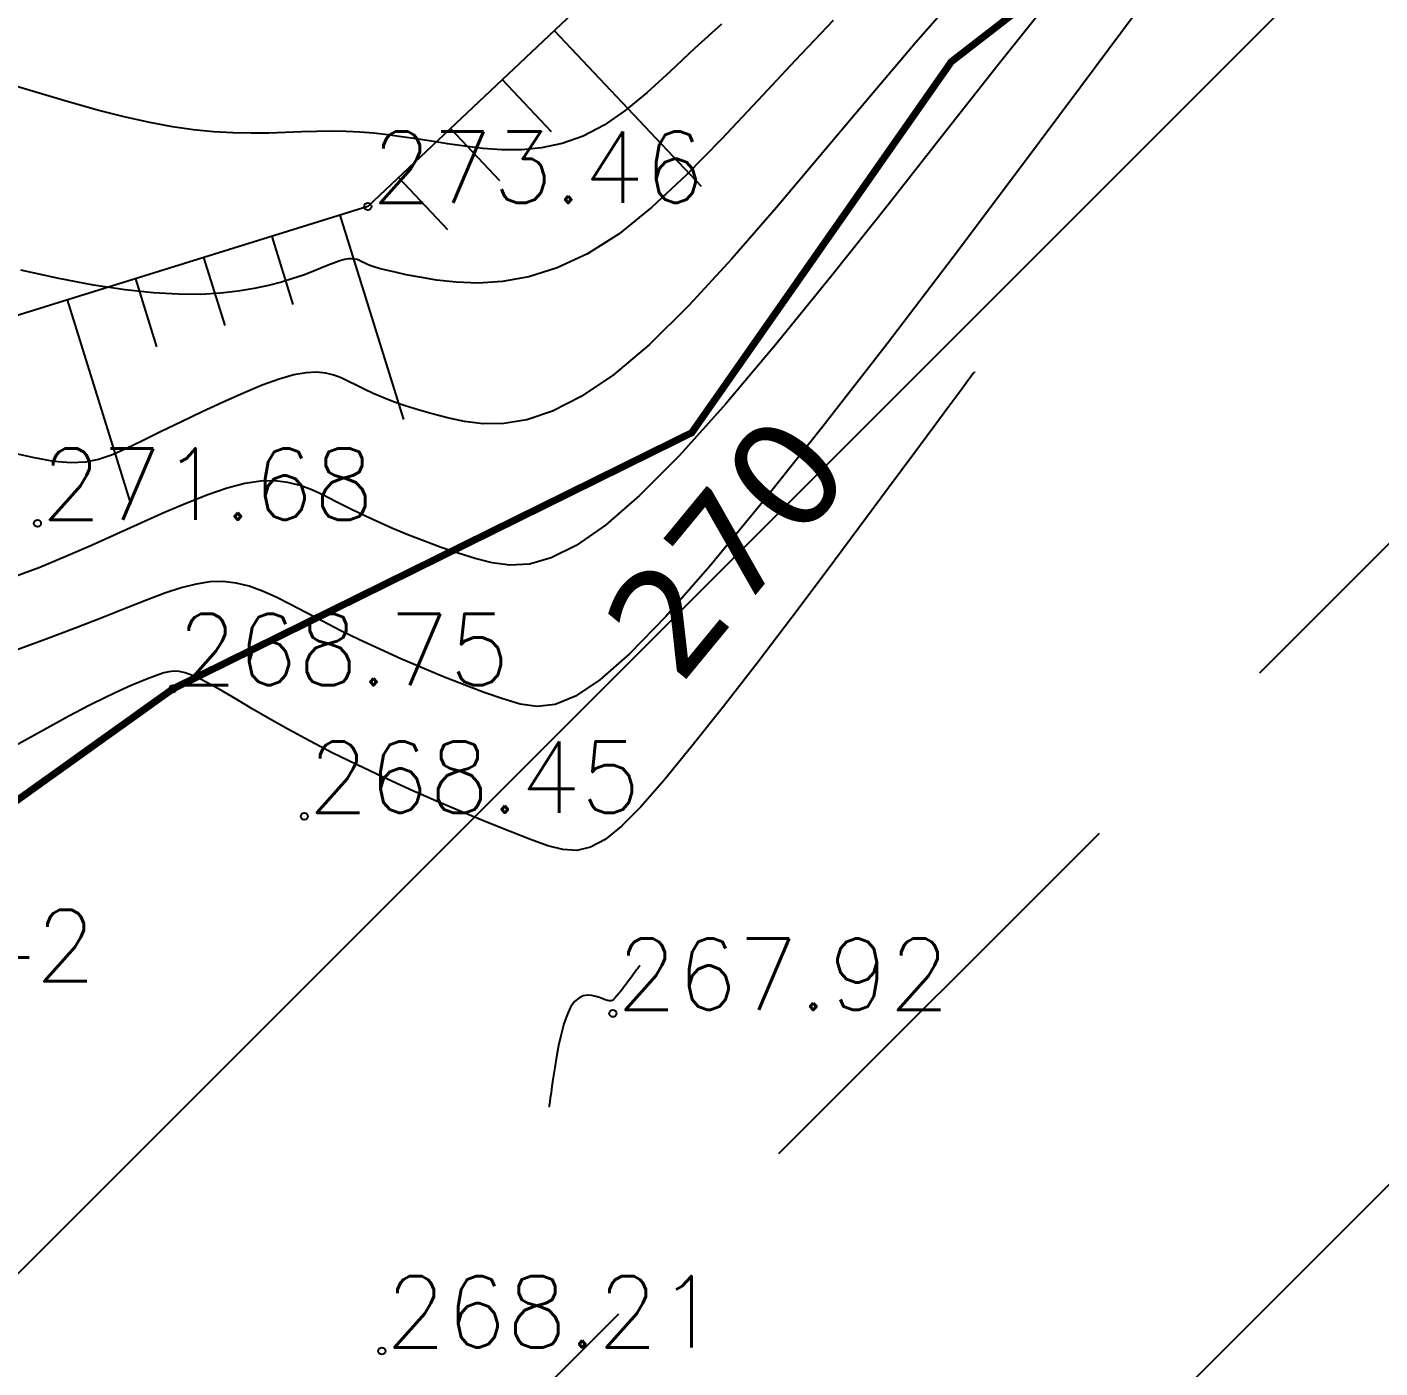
# Model space of a CAD drawing. Extents: x 524954 to 526204, y 9523489 to 9524010.
# Drawn here: x 525269.35 to 525288.3, y 9523700.06 to 9523718.84 of the extents above; entities that cross this region are included whole.
import ezdxf
from ezdxf.enums import TextEntityAlignment as Align

# ---------------------------------------------------------------- set-up
doc = ezdxf.new("R2010")
doc.units = 0
doc.header["$PDMODE"] = 33
doc.header["$PDSIZE"] = 0.1
doc.linetypes.add('ACAD_ISO12W100', pattern=[21, 12, -3, 0, -3, 0, -3])
for name, color, linetype in [('Bord Fleuve', 4, 'ACAD_ISO12W100'), ('CN_01_00', 3, 'Continuous'), ('CN_02_00', 4, 'Continuous'), ('CN_10_00', 1, 'Continuous'), ('Cotation Courbes de niveau', 7, 'Continuous'), ('Haut_Talus', 30, 'Continuous'), ('Talus', 2, 'Continuous'), ('TopoAlt', 3, 'Continuous'), ('TOPOJIS', 7, 'Continuous')]:
    doc.layers.add(name, color=color, linetype=linetype)
doc.styles.add('Simplex 1.0', font='Simplex.shx', dxfattribs={"width": 0.99, "height": 1})
doc.styles.add('Verdana 1.0', font='verdana.ttf', dxfattribs={"width": 0.99, "height": 1})

# ---------------------------------------------------------------- blocks, each defined once
blk = doc.blocks.new('TCPOINT M')
at = {"color": 0}
blk.add_point((0, 0), dxfattribs=at)
at = {"layer": 'TopoAlt', "style": 'Simplex 1.0', "width": 0.99}
blk.add_attdef('ALT', (0.15, 0.15), '', height=1, dxfattribs=at)

msp = doc.modelspace()

# ---------------------------------------------------------------- hatches: boundary and pattern name
at = {"layer": 'Bord Fleuve', "ltscale": 0.5}
h = msp.add_hatch(dxfattribs=at)
h.set_pattern_fill('ANSI33', color=256, scale=2, style=0)
h.paths.add_polyline_path([(525394.875, 9523547.688), (525386.855, 9523539.684), (525374.857, 9523528.592), (525359.402, 9523533.054), (525302.267, 9523541.753), (525253.226, 9523571.678), (525189.199, 9523592.989), (525146.601, 9523610.427), (525134.908, 9523628.389), (525130.258, 9523644.878), (525129.915, 9523646.053), (525134.923, 9523646.805), (525141.4, 9523651.378), (525145.39, 9523652.194), (525150.779, 9523654.113), (525153.673, 9523654.734), (525157.062, 9523656.215), (525170.428, 9523659.554), (525190.68, 9523663.166), (525195.533, 9523671.037), (525214.046, 9523677.393), (525226.978, 9523684.419), (525241.856, 9523699.409), (525259.549, 9523697.749), (525263.742, 9523702.788), (525265.599, 9523705.429), (525271.397, 9523709.575), (525278.663, 9523713.162), (525282.299, 9523718.359), (525286.813, 9523721.853), (525297.974, 9523715.602), (525305.783, 9523711.053), (525316.348, 9523705.233), (525323.457, 9523701.143), (525333.272, 9523695.625), (525364.282, 9523678.524), (525367.141, 9523669.609), (525369.992, 9523664.673), (525374.256, 9523657.439), (525374.878, 9523649.759), (525376.197, 9523640.514), (525378.821, 9523632.503), (525377.801, 9523621.191), (525377.159, 9523606.875), (525382.451, 9523599.216), (525388.758, 9523585.471), (525391.317, 9523567.355), (525392.74, 9523563.589), (525392.123, 9523555.946)])

# ---------------------------------------------------------------- linework, layer by layer
at = {"layer": 'Bord Fleuve', "ltscale": 0.35, "const_width": 0.1, "flags": 128}
msp.add_lwpolyline([(525129.915, 9523646.053), (525134.923, 9523646.805), (525141.4, 9523651.378), (525145.39, 9523652.194), (525150.779, 9523654.113), (525153.673, 9523654.734), (525157.062, 9523656.215), (525170.428, 9523659.554), (525190.68, 9523663.166), (525195.533, 9523671.037), (525214.046, 9523677.393), (525226.978, 9523684.419), (525241.856, 9523699.409), (525259.549, 9523697.749), (525263.742, 9523702.788), (525265.599, 9523705.429), (525271.397, 9523709.575), (525278.663, 9523713.162), (525282.299, 9523718.359), (525286.804, 9523721.846)], dxfattribs=at)
at = {"layer": 'CN_01_00', "flags": 128}
for points, elevation in [([(525283.663, 9523719.203), (525282.955, 9523718.314), (525282.196, 9523717.351), (525281.412, 9523716.354), (525280.625, 9523715.364), (525279.861, 9523714.422), (525279.142, 9523713.569), (525278.493, 9523712.845), (525277.932, 9523712.281), (525277.454, 9523711.867), (525277.045, 9523711.583), (525276.693, 9523711.408), (525276.388, 9523711.323), (525276.117, 9523711.307), (525275.868, 9523711.34), (525275.63, 9523711.402), (525275.391, 9523711.475), (525275.153, 9523711.556), (525274.918, 9523711.642), (525274.687, 9523711.732), (525274.462, 9523711.825), (525274.247, 9523711.921), (525274.042, 9523712.016), (525273.85, 9523712.11), (525273.673, 9523712.201), (525273.505, 9523712.286), (525273.342, 9523712.361), (525273.177, 9523712.422), (525273.007, 9523712.465), (525272.825, 9523712.487), (525272.626, 9523712.483), (525272.404, 9523712.45), (525272.157, 9523712.386), (525271.884, 9523712.293), (525271.59, 9523712.177), (525271.277, 9523712.044), (525270.948, 9523711.897), (525270.606, 9523711.741), (525270.254, 9523711.583), (525269.895, 9523711.426), (525269.531, 9523711.276), (525269.16, 9523711.139)], 271), ([(525280.643, 9523718.934), (525280.11, 9523718.376), (525279.588, 9523717.816), (525279.079, 9523717.274), (525278.585, 9523716.769), (525278.106, 9523716.322), (525277.644, 9523715.95), (525277.201, 9523715.67), (525276.779, 9523715.473), (525276.381, 9523715.348), (525276.01, 9523715.28), (525275.669, 9523715.258), (525275.361, 9523715.269), (525275.089, 9523715.301), (525274.855, 9523715.34), (525274.663, 9523715.376), (525274.507, 9523715.409), (525274.383, 9523715.437), (525274.286, 9523715.462), (525274.212, 9523715.485), (525274.155, 9523715.505), (525274.11, 9523715.524), (525274.074, 9523715.541), (525274.04, 9523715.558), (525274.008, 9523715.574), (525273.975, 9523715.587), (525273.939, 9523715.595), (525273.899, 9523715.599), (525273.853, 9523715.597), (525273.798, 9523715.587), (525273.734, 9523715.569), (525273.659, 9523715.542), (525273.571, 9523715.507), (525273.469, 9523715.466), (525273.354, 9523715.42), (525273.223, 9523715.371), (525273.077, 9523715.321), (525272.914, 9523715.271), (525272.733, 9523715.223), (525272.533, 9523715.18), (525272.311, 9523715.143), (525272.063, 9523715.115), (525271.784, 9523715.1), (525271.471, 9523715.101), (525271.12, 9523715.121), (525270.725, 9523715.163), (525270.285, 9523715.229), (525269.796, 9523715.321), (525269.266, 9523715.438)], 273), ([(525282.624, 9523714.014), (525282.622, 9523714.012), (525282.61, 9523713.996), (525282.579, 9523713.954), (525282.518, 9523713.871), (525282.417, 9523713.734), (525282.266, 9523713.53), (525282.056, 9523713.246), (525281.776, 9523712.867), (525281.421, 9523712.388), (525281.005, 9523711.828), (525280.547, 9523711.215), (525280.066, 9523710.575), (525279.579, 9523709.936), (525279.106, 9523709.326), (525278.665, 9523708.77), (525278.275, 9523708.296), (525277.949, 9523707.924), (525277.678, 9523707.651), (525277.448, 9523707.466), (525277.244, 9523707.356), (525277.052, 9523707.312), (525276.857, 9523707.323), (525276.646, 9523707.377), (525276.404, 9523707.464), (525276.12, 9523707.574), (525275.8, 9523707.703), (525275.452, 9523707.846), (525275.087, 9523708.002), (525274.713, 9523708.166), (525274.339, 9523708.336), (525273.974, 9523708.508), (525273.627, 9523708.678), (525273.307, 9523708.845), (525273.013, 9523709.005), (525272.746, 9523709.156), (525272.505, 9523709.296), (525272.29, 9523709.423), (525272.099, 9523709.535), (525271.932, 9523709.63), (525271.789, 9523709.706), (525271.669, 9523709.761), (525271.568, 9523709.797), (525271.481, 9523709.817), (525271.406, 9523709.822), (525271.336, 9523709.815), (525271.269, 9523709.798), (525271.201, 9523709.774), (525271.126, 9523709.746), (525271.04, 9523709.713), (525270.938, 9523709.673), (525270.811, 9523709.621), (525270.655, 9523709.551), (525270.461, 9523709.459), (525270.223, 9523709.341), (525269.935, 9523709.19), (525269.59, 9523709.002), (525269.184, 9523708.775)], 269)]:
    msp.add_lwpolyline(points, dxfattribs=dict(at, elevation=elevation))
at = {"layer": 'CN_02_00', "flags": 128}
for points, elevation in [([(525282.425, 9523719.337), (525281.799, 9523718.624), (525281.153, 9523717.864), (525280.5, 9523717.085), (525279.852, 9523716.319), (525279.223, 9523715.596), (525278.624, 9523714.945), (525278.069, 9523714.398), (525277.567, 9523713.975), (525277.116, 9523713.67), (525276.713, 9523713.465), (525276.352, 9523713.344), (525276.029, 9523713.291), (525275.739, 9523713.288), (525275.479, 9523713.321), (525275.242, 9523713.371), (525275.027, 9523713.426), (525274.83, 9523713.482), (525274.65, 9523713.539), (525274.486, 9523713.597), (525274.337, 9523713.655), (525274.201, 9523713.713), (525274.076, 9523713.77), (525273.962, 9523713.826), (525273.856, 9523713.88), (525273.754, 9523713.929), (525273.649, 9523713.969), (525273.535, 9523713.997), (525273.408, 9523714.009), (525273.261, 9523714.001), (525273.089, 9523713.971), (525272.885, 9523713.913), (525272.647, 9523713.827), (525272.382, 9523713.718), (525272.098, 9523713.591), (525271.806, 9523713.454), (525271.514, 9523713.314), (525271.232, 9523713.177), (525270.97, 9523713.049), (525270.736, 9523712.938), (525270.535, 9523712.85), (525270.354, 9523712.786), (525270.172, 9523712.749), (525269.97, 9523712.74), (525269.729, 9523712.76), (525269.431, 9523712.813), (525269.054, 9523712.898)], 272), ([(525279.078, 9523718.887), (525278.703, 9523718.543), (525278.359, 9523718.221), (525278.038, 9523717.929), (525277.732, 9523717.676), (525277.435, 9523717.47), (525277.14, 9523717.318), (525276.847, 9523717.215), (525276.558, 9523717.153), (525276.276, 9523717.125), (525276.001, 9523717.124), (525275.736, 9523717.143), (525275.483, 9523717.175), (525275.243, 9523717.211), (525275.017, 9523717.247), (525274.803, 9523717.28), (525274.599, 9523717.309), (525274.402, 9523717.335), (525274.208, 9523717.356), (525274.015, 9523717.371), (525273.82, 9523717.381), (525273.62, 9523717.385), (525273.413, 9523717.382), (525273.197, 9523717.375), (525272.972, 9523717.367), (525272.737, 9523717.36), (525272.491, 9523717.357), (525272.235, 9523717.362), (525271.966, 9523717.376), (525271.685, 9523717.404), (525271.389, 9523717.446), (525271.073, 9523717.506), (525270.732, 9523717.582), (525270.358, 9523717.677), (525269.945, 9523717.792), (525269.487, 9523717.926), (525268.977, 9523718.081)], 274), ([(525277.933, 9523705.694), (525277.933, 9523705.694), (525277.932, 9523705.692), (525277.93, 9523705.689), (525277.925, 9523705.683), (525277.918, 9523705.673), (525277.907, 9523705.658), (525277.891, 9523705.637), (525277.87, 9523705.609), (525277.844, 9523705.573), (525277.813, 9523705.532), (525277.779, 9523705.486), (525277.744, 9523705.439), (525277.708, 9523705.392), (525277.673, 9523705.346), (525277.64, 9523705.305), (525277.611, 9523705.27), (525277.587, 9523705.243), (525277.566, 9523705.223), (525277.547, 9523705.21), (525277.528, 9523705.204), (525277.507, 9523705.203), (525277.482, 9523705.208), (525277.452, 9523705.218), (525277.416, 9523705.232), (525277.371, 9523705.25), (525277.319, 9523705.267), (525277.263, 9523705.279), (525277.203, 9523705.282), (525277.141, 9523705.272), (525277.08, 9523705.243), (525277.021, 9523705.193), (525276.966, 9523705.116), (525276.916, 9523705.01), (525276.871, 9523704.88), (525276.832, 9523704.734), (525276.798, 9523704.579), (525276.768, 9523704.422), (525276.743, 9523704.27), (525276.722, 9523704.13), (525276.705, 9523704.011), (525276.692, 9523703.916), (525276.682, 9523703.845), (525276.675, 9523703.794), (525276.67, 9523703.76), (525276.667, 9523703.739), (525276.666, 9523703.728), (525276.665, 9523703.724), (525276.665, 9523703.724)], 268)]:
    msp.add_lwpolyline(points, dxfattribs=dict(at, elevation=elevation))
at = {"layer": 'CN_10_00', "elevation": 270, "flags": 128}
msp.add_lwpolyline([(525284.901, 9523719.069), (525284.11, 9523718.004), (525283.239, 9523716.839), (525282.323, 9523715.623), (525281.398, 9523714.409), (525280.498, 9523713.249), (525279.66, 9523712.192), (525278.918, 9523711.292), (525278.298, 9523710.586), (525277.791, 9523710.064), (525277.376, 9523709.7), (525277.035, 9523709.472), (525276.748, 9523709.356), (525276.496, 9523709.326), (525276.258, 9523709.36), (525276.017, 9523709.433), (525275.756, 9523709.525), (525275.477, 9523709.629), (525275.185, 9523709.744), (525274.887, 9523709.867), (525274.587, 9523709.996), (525274.293, 9523710.128), (525274.008, 9523710.262), (525273.739, 9523710.394), (525273.49, 9523710.523), (525273.259, 9523710.645), (525273.044, 9523710.758), (525272.841, 9523710.859), (525272.648, 9523710.944), (525272.462, 9523711.011), (525272.279, 9523711.057), (525272.097, 9523711.078), (525271.912, 9523711.073), (525271.719, 9523711.043), (525271.511, 9523710.989), (525271.282, 9523710.913), (525271.027, 9523710.817), (525270.739, 9523710.703), (525270.412, 9523710.572), (525270.04, 9523710.427), (525269.62, 9523710.269), (525269.162, 9523710.102)], dxfattribs=at)
at = {"layer": 'Haut_Talus', "flags": 128}
msp.add_lwpolyline([(525282.591, 9523723.861), (525278.189, 9523721.2), (525277.401, 9523719.424), (525274.125, 9523716.331), (525265.547, 9523713.667), (525254.131, 9523715.455), (525250.861, 9523718.955), (525243.335, 9523722.062), (525238.433, 9523729.449)], dxfattribs=at)
at = {"layer": 'Talus'}
for p, q in [((525276.736, 9523718.797), (525278.796, 9523716.616)), ((525276.009, 9523718.11), (525276.696, 9523717.383)), ((525275.282, 9523717.424), (525275.969, 9523716.697)), ((525274.555, 9523716.737), (525275.242, 9523716.01)), ((525273.735, 9523716.21), (525274.625, 9523713.345)), ((525272.78, 9523715.913), (525273.077, 9523714.958)), ((525271.825, 9523715.617), (525272.122, 9523714.662)), ((525270.87, 9523715.32), (525271.167, 9523714.365)), ((525269.915, 9523715.023), (525270.805, 9523712.158))]:
    msp.add_line(p, q, dxfattribs=at)

# ---------------------------------------------------------------- block references
at = {"layer": 'TOPOJIS'}
ref = msp.add_blockref('TCPOINT M', (525274.125, 9523716.331, 273.46), dxfattribs=at)
ref.add_attrib('ALT', '273.46', (525274.175, 9523716.381, 273.46), dxfattribs={"layer": 'TopoAlt', "height": 1, "style": 'Simplex 1.0', "width": 0.99})
ref = msp.add_blockref('TCPOINT M', (525269.497, 9523711.893, 271.68), dxfattribs=at)
ref.add_attrib('ALT', '271.68', (525269.547, 9523711.943, 271.68), dxfattribs={"layer": 'TopoAlt', "height": 1, "style": 'Simplex 1.0', "width": 0.99})
ref = msp.add_blockref('TCPOINT M', (525271.397, 9523709.575, 268.75), dxfattribs=at)
ref.add_attrib('ALT', '268.75', (525271.447, 9523709.625, 268.75), dxfattribs={"layer": 'TopoAlt', "height": 1, "style": 'Simplex 1.0', "width": 0.99})
ref = msp.add_blockref('TCPOINT M', (525273.236, 9523707.789, 268.45), dxfattribs=at)
ref.add_attrib('ALT', '268.45', (525273.286, 9523707.839, 268.45), dxfattribs={"layer": 'TopoAlt', "height": 1, "style": 'Simplex 1.0', "width": 0.99})
ref = msp.add_blockref('TCPOINT M', (525265.599, 9523705.429, 268.42), dxfattribs=at)
ref.add_attrib('ALT', '268.42', (525265.649, 9523705.479, 268.42), dxfattribs={"layer": 'TopoAlt', "height": 1, "style": 'Simplex 1.0', "width": 0.99})
ref = msp.add_blockref('TCPOINT M', (525277.558, 9523705.028, 267.92), dxfattribs=at)
ref.add_attrib('ALT', '267.92', (525277.608, 9523705.078, 267.92), dxfattribs={"layer": 'TopoAlt', "height": 1, "style": 'Simplex 1.0', "width": 0.99})
ref = msp.add_blockref('TCPOINT M', (525274.322, 9523700.299, 268.21), dxfattribs=at)
ref.add_attrib('ALT', '268.21', (525274.372, 9523700.349, 268.21), dxfattribs={"layer": 'TopoAlt', "height": 1, "style": 'Simplex 1.0', "width": 0.99})

# ---------------------------------------------------------------- texts
at = {"layer": 'Cotation Courbes de niveau', "style": 'Verdana 1.0', "width": 0.99}
msp.add_text('270', height=1.5, rotation=50.5073, dxfattribs=at).set_placement((525279.15, 9523711.574, 270), align=Align.MIDDLE_CENTER)

doc.saveas('drawing.dxf')
